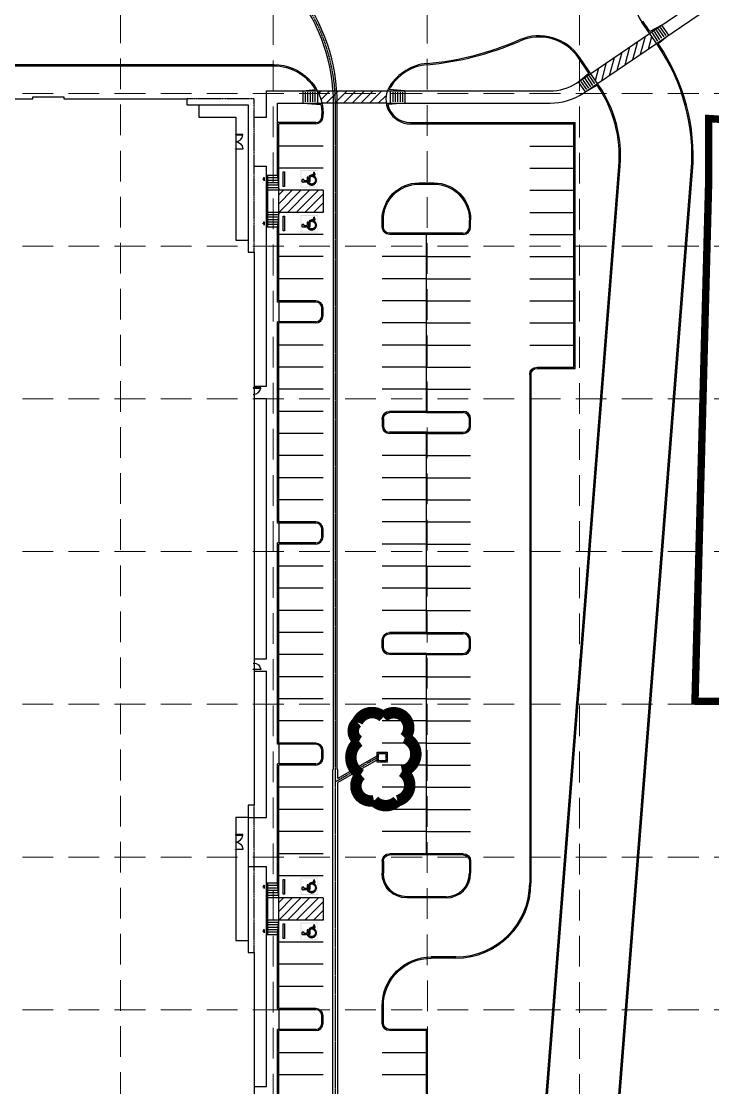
# Model space of a CAD drawing. Header units: inches. Extents: x 2412594 to 2415086, y 7034205 to 7038188.
# Drawn here: x 2414421.7 to 2414702.8, y 7035481.2 to 7035915.1 of the extents above; entities that cross this region are included whole.
import ezdxf

# ---------------------------------------------------------------- set-up
doc = ezdxf.new("R2010")
doc.units = ezdxf.units.IN
doc.header["$MEASUREMENT"] = 0
for name, pattern in [('2752-06.112 Base Storm$0$CNTRLN', [1.125, 0.75, -0.125, 0.125, -0.125]), ('HIDDEN', [0.375, 0.25, -0.125]), ('HIDDEN2', [0.1875, 0.125, -0.0625]), ('PL', [1.25, 0.625, -0.125, 0.125, -0.125, 0.125, -0.125])]:
    doc.linetypes.add(name, pattern=pattern)
for name, color, linetype in [('2752-06.112 Base Storm$0$P-STORM', 11, 'Continuous'), ('GRID', 254, 'HIDDEN'), ('LEGEND', 7, 'Continuous'), ('P-BLDG', 7, 'Continuous'), ('P-PVMT', 3, 'Continuous'), ('P-STRIPE', 10, 'Continuous'), ('PL-OFF', 3, 'PL'), ('STORM', 5, '2752-06.112 Base Storm$0$CNTRLN')]:
    doc.layers.add(name, color=color, linetype=linetype)

msp = doc.modelspace()

# ---------------------------------------------------------------- hatches: boundary and pattern name
at = {"layer": 'P-STRIPE'}
h = msp.add_hatch(dxfattribs=at)
h.set_pattern_fill('ANSI31', color=252, scale=20, angle=30, style=0)
h.set_pattern_definition([(75, (2414343.671, 7036699.0763), (-2.4148146, 0.6470476), [])])
h.paths.add_polyline_path([(2414680.01, 7035906.12), (2414677.19, 7035910.25), (2414653.23, 7035893.92), (2414656.05, 7035889.79)])
h = msp.add_hatch(dxfattribs=at)
h.set_pattern_fill('ANSI31', color=252, scale=20, style=0)
h.set_pattern_definition([(45, (2414542.108, 7035881.839), (-1.76777, 1.76777), [])])
h.paths.add_polyline_path([(2414548.57, 7035886.84), (2414542.11, 7035886.84, -0.066866), (2414543.94, 7035881.84), (2414548.57, 7035881.84)])
h.paths.add_polyline_path([(2414563.57, 7035886.84), (2414548.57, 7035886.84), (2414548.57, 7035881.84), (2414563.57, 7035881.84)])
h.paths.add_polyline_path([(2414570.68, 7035886.84), (2414563.57, 7035886.84), (2414563.57, 7035881.84), (2414569.05, 7035881.84, -0.069899), (2414569.39, 7035883.76, -0.04186)])
h = msp.add_hatch(color=252, dxfattribs=at)
h.paths.add_polyline_path([(2414542.03, 7035847.86), (2414535.51, 7035847.86), (2414535.51, 7035854.38), (2414542.03, 7035854.38)], flags=16)
h.paths.add_polyline_path([(2414542.27, 7035847.62), (2414542.27, 7035854.62), (2414535.27, 7035854.62), (2414535.27, 7035847.62)])
h = msp.add_hatch(color=252, dxfattribs=at)
edge = h.paths.add_edge_path()
edge.add_spline(control_points=[(2414539.18, 7035849.98), (2414537.73, 7035849.85), (2414536.29, 7035849.73), (2414536.29, 7035849.73), (2414536.29, 7035849.73), (2414535.72, 7035849.68), (2414535.71, 7035850.25), (2414535.7, 7035850.82), (2414536.27, 7035850.79), (2414536.84, 7035850.76), (2414536.77, 7035850.19), (2414537.37, 7035850.24), (2414537.98, 7035850.3), (2414537.98, 7035851.01), (2414537.98, 7035851.72), (2414538.19, 7035851.72), (2414538.4, 7035851.72), (2414538.4, 7035851.03), (2414538.4, 7035850.33), (2414538.58, 7035850.35), (2414538.76, 7035850.36), (2414538.76, 7035851.28), (2414538.76, 7035852.19), (2414539.73, 7035852.58), (2414540.69, 7035852.96), (2414540.58, 7035853.25), (2414540.46, 7035853.55), (2414540.66, 7035853.63), (2414540.85, 7035853.7), (2414541.05, 7035853.21), (2414541.24, 7035852.72), (2414540.21, 7035852.31), (2414539.18, 7035851.9), (2414539.18, 7035850.94), (2414539.18, 7035849.98)], knot_values=[0, 0, 0, 0.066667, 0.066667, 0.133333, 0.133333, 0.155556, 0.155556, 0.177778, 0.177778, 0.2, 0.2, 0.266667, 0.266667, 0.333333, 0.333333, 0.4, 0.4, 0.466667, 0.466667, 0.533333, 0.533333, 0.6, 0.6, 0.666667, 0.666667, 0.733333, 0.733333, 0.8, 0.8, 0.866667, 0.866667, 0.933333, 0.933333, 1, 1, 1], weights=[1, 1, 1, 1, 1, 0.682014, 1, 0.682014, 1, 0.682014, 1, 1, 1, 1, 1, 1, 1, 1, 1, 1, 1, 1, 1, 1, 1, 1, 1, 1, 1, 1, 1, 1, 1, 1, 1], degree=2, periodic=0)
h = msp.add_hatch(color=252, dxfattribs=at)
edge = h.paths.add_edge_path()
edge.add_spline(control_points=[(2414540.67, 7035852.19), (2414543.05, 7035850.93), (2414541.12, 7035849.06), (2414539.19, 7035847.18), (2414538, 7035849.6), (2414538.23, 7035849.62), (2414538.46, 7035849.64), (2414539.69, 7035847.7), (2414541.01, 7035849.58), (2414542.33, 7035851.46), (2414540.09, 7035851.96), (2414540.38, 7035852.08), (2414540.67, 7035852.19)], knot_values=[0, 0, 0, 0.125, 0.125, 0.25, 0.25, 0.5, 0.5, 0.625, 0.625, 0.75, 0.75, 1, 1, 1], weights=[1, 0.588082, 1, 0.588082, 1, 1, 1, 0.555567, 1, 0.555567, 1, 1, 1], degree=2, periodic=0)
h = msp.add_hatch(dxfattribs=at)
h.set_pattern_fill('ANSI31', color=252, scale=20, style=0)
h.set_pattern_definition([(45, (2414526.4135, 7035837.4), (-1.76777, 1.76777), [])])
h.paths.add_polyline_path([(2414544.42, 7035846.4), (2414526.41, 7035846.4), (2414526.41, 7035837.4), (2414544.42, 7035837.4)])
h = msp.add_hatch(color=252, dxfattribs=at)
h.paths.add_polyline_path([(2414542.03, 7035829.58), (2414535.51, 7035829.58), (2414535.51, 7035836.09), (2414542.03, 7035836.09)], flags=16)
h.paths.add_polyline_path([(2414542.27, 7035829.33), (2414542.27, 7035836.33), (2414535.27, 7035836.33), (2414535.27, 7035829.33)])
h = msp.add_hatch(color=252, dxfattribs=at)
edge = h.paths.add_edge_path()
edge.add_spline(control_points=[(2414539.18, 7035831.69), (2414537.73, 7035831.57), (2414536.29, 7035831.44), (2414536.29, 7035831.44), (2414536.29, 7035831.44), (2414535.72, 7035831.39), (2414535.71, 7035831.96), (2414535.7, 7035832.53), (2414536.27, 7035832.5), (2414536.84, 7035832.47), (2414536.77, 7035831.91), (2414537.37, 7035831.96), (2414537.98, 7035832.01), (2414537.98, 7035832.72), (2414537.98, 7035833.43), (2414538.19, 7035833.43), (2414538.4, 7035833.43), (2414538.4, 7035832.74), (2414538.4, 7035832.05), (2414538.58, 7035832.06), (2414538.76, 7035832.08), (2414538.76, 7035832.99), (2414538.76, 7035833.9), (2414539.73, 7035834.29), (2414540.69, 7035834.67), (2414540.58, 7035834.97), (2414540.46, 7035835.26), (2414540.66, 7035835.34), (2414540.85, 7035835.42), (2414541.05, 7035834.93), (2414541.24, 7035834.44), (2414540.21, 7035834.03), (2414539.18, 7035833.62), (2414539.18, 7035832.66), (2414539.18, 7035831.69)], knot_values=[0, 0, 0, 0.066667, 0.066667, 0.133333, 0.133333, 0.155556, 0.155556, 0.177778, 0.177778, 0.2, 0.2, 0.266667, 0.266667, 0.333333, 0.333333, 0.4, 0.4, 0.466667, 0.466667, 0.533333, 0.533333, 0.6, 0.6, 0.666667, 0.666667, 0.733333, 0.733333, 0.8, 0.8, 0.866667, 0.866667, 0.933333, 0.933333, 1, 1, 1], weights=[1, 1, 1, 1, 1, 0.682014, 1, 0.682014, 1, 0.682014, 1, 1, 1, 1, 1, 1, 1, 1, 1, 1, 1, 1, 1, 1, 1, 1, 1, 1, 1, 1, 1, 1, 1, 1, 1], degree=2, periodic=0)
h = msp.add_hatch(color=252, dxfattribs=at)
edge = h.paths.add_edge_path()
edge.add_spline(control_points=[(2414540.67, 7035833.91), (2414543.05, 7035832.65), (2414541.12, 7035830.77), (2414539.19, 7035828.89), (2414538, 7035831.31), (2414538.23, 7035831.33), (2414538.46, 7035831.35), (2414539.69, 7035829.41), (2414541.01, 7035831.29), (2414542.33, 7035833.18), (2414540.09, 7035833.68), (2414540.38, 7035833.79), (2414540.67, 7035833.91)], knot_values=[0, 0, 0, 0.125, 0.125, 0.25, 0.25, 0.5, 0.5, 0.625, 0.625, 0.75, 0.75, 1, 1, 1], weights=[1, 0.588082, 1, 0.588082, 1, 1, 1, 0.555567, 1, 0.555567, 1, 1, 1], degree=2, periodic=0)
h = msp.add_hatch(color=252, dxfattribs=at)
h.paths.add_polyline_path([(2414542.03, 7035559.87), (2414535.51, 7035559.87), (2414535.51, 7035566.39), (2414542.03, 7035566.39)], flags=16)
h.paths.add_polyline_path([(2414542.27, 7035559.63), (2414542.27, 7035566.63), (2414535.27, 7035566.63), (2414535.27, 7035559.63)])
h = msp.add_hatch(color=252, dxfattribs=at)
edge = h.paths.add_edge_path()
edge.add_spline(control_points=[(2414539.18, 7035561.99), (2414537.73, 7035561.86), (2414536.29, 7035561.74), (2414536.29, 7035561.74), (2414536.29, 7035561.74), (2414535.72, 7035561.69), (2414535.71, 7035562.26), (2414535.7, 7035562.83), (2414536.27, 7035562.8), (2414536.84, 7035562.77), (2414536.77, 7035562.2), (2414537.37, 7035562.26), (2414537.98, 7035562.31), (2414537.98, 7035563.02), (2414537.98, 7035563.73), (2414538.19, 7035563.73), (2414538.4, 7035563.73), (2414538.4, 7035563.04), (2414538.4, 7035562.34), (2414538.58, 7035562.36), (2414538.76, 7035562.38), (2414538.76, 7035563.29), (2414538.76, 7035564.2), (2414539.73, 7035564.59), (2414540.69, 7035564.97), (2414540.58, 7035565.27), (2414540.46, 7035565.56), (2414540.66, 7035565.64), (2414540.85, 7035565.72), (2414541.05, 7035565.23), (2414541.24, 7035564.74), (2414540.21, 7035564.33), (2414539.18, 7035563.92), (2414539.18, 7035562.95), (2414539.18, 7035561.99)], knot_values=[0, 0, 0, 0.066667, 0.066667, 0.133333, 0.133333, 0.155556, 0.155556, 0.177778, 0.177778, 0.2, 0.2, 0.266667, 0.266667, 0.333333, 0.333333, 0.4, 0.4, 0.466667, 0.466667, 0.533333, 0.533333, 0.6, 0.6, 0.666667, 0.666667, 0.733333, 0.733333, 0.8, 0.8, 0.866667, 0.866667, 0.933333, 0.933333, 1, 1, 1], weights=[1, 1, 1, 1, 1, 0.682014, 1, 0.682014, 1, 0.682014, 1, 1, 1, 1, 1, 1, 1, 1, 1, 1, 1, 1, 1, 1, 1, 1, 1, 1, 1, 1, 1, 1, 1, 1, 1], degree=2, periodic=0)
h = msp.add_hatch(color=252, dxfattribs=at)
edge = h.paths.add_edge_path()
edge.add_spline(control_points=[(2414540.67, 7035564.21), (2414543.05, 7035562.94), (2414541.12, 7035561.07), (2414539.19, 7035559.19), (2414538, 7035561.61), (2414538.23, 7035561.63), (2414538.46, 7035561.65), (2414539.69, 7035559.71), (2414541.01, 7035561.59), (2414542.33, 7035563.47), (2414540.09, 7035563.97), (2414540.38, 7035564.09), (2414540.67, 7035564.21)], knot_values=[0, 0, 0, 0.125, 0.125, 0.25, 0.25, 0.5, 0.5, 0.625, 0.625, 0.75, 0.75, 1, 1, 1], weights=[1, 0.588082, 1, 0.588082, 1, 1, 1, 0.555567, 1, 0.555567, 1, 1, 1], degree=2, periodic=0)
h = msp.add_hatch(dxfattribs=at)
h.set_pattern_fill('ANSI31', color=252, scale=20, style=0)
h.set_pattern_definition([(45, (2414526.4135, 7035549.4114), (-1.76777, 1.76777), [])])
h.paths.add_polyline_path([(2414544.42, 7035558.41), (2414526.41, 7035558.41), (2414526.41, 7035549.41), (2414544.42, 7035549.41)])
h = msp.add_hatch(color=252, dxfattribs=at)
h.paths.add_polyline_path([(2414542.03, 7035541.59), (2414535.51, 7035541.59), (2414535.51, 7035548.1), (2414542.03, 7035548.1)], flags=16)
h.paths.add_polyline_path([(2414542.27, 7035541.35), (2414542.27, 7035548.34), (2414535.27, 7035548.34), (2414535.27, 7035541.35)])
h = msp.add_hatch(color=252, dxfattribs=at)
edge = h.paths.add_edge_path()
edge.add_spline(control_points=[(2414539.18, 7035543.7), (2414537.73, 7035543.58), (2414536.29, 7035543.45), (2414536.29, 7035543.45), (2414536.29, 7035543.45), (2414535.72, 7035543.4), (2414535.71, 7035543.97), (2414535.7, 7035544.54), (2414536.27, 7035544.51), (2414536.84, 7035544.48), (2414536.77, 7035543.92), (2414537.37, 7035543.97), (2414537.98, 7035544.02), (2414537.98, 7035544.73), (2414537.98, 7035545.44), (2414538.19, 7035545.44), (2414538.4, 7035545.44), (2414538.4, 7035544.75), (2414538.4, 7035544.06), (2414538.58, 7035544.07), (2414538.76, 7035544.09), (2414538.76, 7035545), (2414538.76, 7035545.92), (2414539.73, 7035546.3), (2414540.69, 7035546.69), (2414540.58, 7035546.98), (2414540.46, 7035547.27), (2414540.66, 7035547.35), (2414540.85, 7035547.43), (2414541.05, 7035546.94), (2414541.24, 7035546.45), (2414540.21, 7035546.04), (2414539.18, 7035545.63), (2414539.18, 7035544.67), (2414539.18, 7035543.7)], knot_values=[0, 0, 0, 0.066667, 0.066667, 0.133333, 0.133333, 0.155556, 0.155556, 0.177778, 0.177778, 0.2, 0.2, 0.266667, 0.266667, 0.333333, 0.333333, 0.4, 0.4, 0.466667, 0.466667, 0.533333, 0.533333, 0.6, 0.6, 0.666667, 0.666667, 0.733333, 0.733333, 0.8, 0.8, 0.866667, 0.866667, 0.933333, 0.933333, 1, 1, 1], weights=[1, 1, 1, 1, 1, 0.682014, 1, 0.682014, 1, 0.682014, 1, 1, 1, 1, 1, 1, 1, 1, 1, 1, 1, 1, 1, 1, 1, 1, 1, 1, 1, 1, 1, 1, 1, 1, 1], degree=2, periodic=0)
h = msp.add_hatch(color=252, dxfattribs=at)
edge = h.paths.add_edge_path()
edge.add_spline(control_points=[(2414540.67, 7035545.92), (2414543.05, 7035544.66), (2414541.12, 7035542.78), (2414539.19, 7035540.9), (2414538, 7035543.32), (2414538.23, 7035543.34), (2414538.46, 7035543.36), (2414539.69, 7035541.42), (2414541.01, 7035543.3), (2414542.33, 7035545.19), (2414540.09, 7035545.69), (2414540.38, 7035545.8), (2414540.67, 7035545.92)], knot_values=[0, 0, 0, 0.125, 0.125, 0.25, 0.25, 0.5, 0.5, 0.625, 0.625, 0.75, 0.75, 1, 1, 1], weights=[1, 0.588082, 1, 0.588082, 1, 1, 1, 0.555567, 1, 0.555567, 1, 1, 1], degree=2, periodic=0)

# ---------------------------------------------------------------- linework, layer by layer
at = {"color": 7, "const_width": 3}
msp.add_lwpolyline([(2414701.2, 7035875.59), (2414760.86, 7035871.32), (2414777.06, 7035845.76), (2414814.23, 7035780.5), (2414808.79, 7035727.6), (2414805.39, 7035637.09), (2414695.64, 7035638.48), (2414701.2, 7035850.02)], close=True, dxfattribs=at)
at = {"layer": '2752-06.112 Base Storm$0$P-STORM', "color": 5}
for p, q in [((2414566.9, 7035614.83), (2414550.41, 7035605.31)), ((2414548.66, 7035610.6), (2414548.41, 7035610.6)), ((2414550.41, 7035610.6), (2414550.16, 7035610.6))]:
    msp.add_line(p, q, dxfattribs=at)
for points in [[(2414548.66, 7035610.6), (2414548.66, 7035881.51, 0.16465), (2414533.4, 7035926.6), (2414526.74, 7035935.32, -0.16465), (2414511.16, 7035981.33), (2414511.16, 7036110.22, 0.065543), (2414507.78, 7036135.91), (2414501.76, 7036158.38)], [(2414550.16, 7035610.6), (2414550.16, 7035881.51, 0.16465), (2414534.59, 7035927.52), (2414527.93, 7035936.23, -0.16465), (2414512.66, 7035981.33), (2414512.66, 7036110.22, 0.065543), (2414509.23, 7036136.29), (2414503.3, 7036158.42)]]:
    msp.add_lwpolyline(points, format="xyb", dxfattribs=at)
for points in [[(2414566.9, 7035616.56), (2414550.41, 7035607.04)], [(2414548.41, 7035422.4), (2414548.41, 7035610.6)], [(2414550.41, 7035607.04), (2414550.41, 7035610.6)], [(2414550.41, 7035422.4), (2414550.41, 7035605.31)]]:
    msp.add_lwpolyline(points, dxfattribs=at)
at = {"layer": 'GRID', "color": 252, "linetype": 'HIDDEN', "lineweight": 0, "ltscale": 50}
for p, q in [((2414586.93, 7034518.58), (2414586.45, 7038124.45)), ((2414648.74, 7034517.93), (2414648.6, 7038124.45)), ((2414462.11, 7034518.75), (2414461.88, 7038123.05)), ((2414524.21, 7034518.01), (2414524.03, 7038123.05)), ((2412659.63, 7035885.78), (2415021.2, 7035885.78)), ((2412659.63, 7035823.63), (2415021.2, 7035823.63)), ((2412659.63, 7035761.48), (2415021.2, 7035761.48)), ((2412659.63, 7035699.34), (2415021.2, 7035699.34)), ((2412659.63, 7035637.19), (2415021.2, 7035637.19)), ((2412659.63, 7035575.04), (2415021.2, 7035575.04)), ((2412659.63, 7035512.9), (2415021.2, 7035512.9))]:
    msp.add_line(p, q, dxfattribs=at)
at = {"layer": 'LEGEND', "color": 170, "ltscale": 100, "const_width": 4.66}
msp.add_lwpolyline([(2414559.78, 7035608.52, 0.520567), (2414559.78, 7035608.52, 0.765195), (2414565.09, 7035597.97, 0.417879), (2414574.64, 7035597.91, 0.6649), (2414576.48, 7035609.96, 0.744833), (2414577.62, 7035623.55, 0.975642), (2414568.88, 7035632.02, 0.520567), (2414558.34, 7035629.91, 0.520567), (2414559.04, 7035622.18, 0.540264), (2414559.78, 7035608.52)], format="xyb", close=True, dxfattribs=at)
at = {"layer": 'P-BLDG', "color": 9, "linetype": 'HIDDEN2'}
for p, q in [((2414516.44, 7035883.65), (2414488.94, 7035883.65)), ((2414516.44, 7035821.15), (2414516.44, 7035883.65))]:
    msp.add_line(p, q, dxfattribs=at)
at = {"layer": 'P-BLDG', "color": 9, "linetype": 'Continuous', "lineweight": 30}
for p, q in [((2414493.85, 7035881.15), (2414493.85, 7035876.15)), ((2414493.85, 7035876.15), (2414508.94, 7035876.15)), ((2414508.94, 7035876.15), (2414508.94, 7035826.07)), ((2414508.94, 7035826.07), (2414513.94, 7035826.07)), ((2414508.94, 7035591.23), (2414513.94, 7035591.23)), ((2414508.94, 7035591.23), (2414508.94, 7035541.07)), ((2414508.94, 7035541.07), (2414513.94, 7035541.07))]:
    msp.add_line(p, q, dxfattribs=at)
msp.add_lwpolyline([(2414252.29, 7035882.82), (2414273.94, 7035882.82), (2414273.94, 7035883.65), (2414426.44, 7035883.65), (2414426.44, 7035884.48), (2414438.94, 7035884.48), (2414438.94, 7035883.65), (2414488.94, 7035883.65), (2414488.94, 7035881.15), (2414513.94, 7035881.15), (2414513.94, 7035821.15), (2414516.44, 7035821.15), (2414516.44, 7035596.15), (2414513.94, 7035596.15), (2414513.94, 7035536.15), (2414516.44, 7035536.15), (2414516.44, 7035311.15), (2414513.94, 7035311.15), (2414513.94, 7035251.15), (2414516.44, 7035251.15), (2414516.44, 7035226.15), (2414428.05, 7035137.76)], dxfattribs=at)
at = {"layer": 'P-BLDG', "color": 9, "linetype": 'Continuous', "lineweight": 30, "extrusion": (0, 0, -1)}
for points in [[(-2414508.73, 7035869), (-2414511.73, 7035869), (-2414511.73, 7035869.15), (-2414508.73, 7035869.15)], [(-2414516.03, 7035765.84), (-2414519.03, 7035765.84), (-2414519.03, 7035765.98), (-2414516.03, 7035765.98)], [(-2414508.73, 7035584), (-2414511.73, 7035584), (-2414511.73, 7035584.15), (-2414508.73, 7035584.15)]]:
    msp.add_lwpolyline(points, close=True, dxfattribs=at)
at = {"layer": 'P-BLDG', "color": 9, "linetype": 'Continuous', "lineweight": 30}
for points in [[(2414508.73, 7035863.3), (2414511.73, 7035863.3), (2414511.73, 7035863.15), (2414508.73, 7035863.15)], [(2414516.03, 7035651.46), (2414519.03, 7035651.46), (2414519.03, 7035651.32), (2414516.03, 7035651.32)], [(2414508.73, 7035578.3), (2414511.73, 7035578.3), (2414511.73, 7035578.15), (2414508.73, 7035578.15)]]:
    msp.add_lwpolyline(points, close=True, dxfattribs=at)
at = {"layer": 'P-BLDG', "color": 9, "linetype": 'HIDDEN2'}
msp.add_lwpolyline([(2414516.44, 7035536.15), (2414516.44, 7035596.15)], dxfattribs=at)
at = {"layer": 'P-BLDG', "color": 9, "linetype": 'Continuous', "lineweight": 30}
for centre in [(2414508.73, 7035869.15), (2414508.73, 7035584.15)]:
    msp.add_arc(centre, 3, 269.9999, 357.2137, dxfattribs=at)
at = {"layer": 'P-BLDG', "color": 9, "linetype": 'Continuous', "lineweight": 30, "extrusion": (0, 0, -1)}
for centre in [(-2414508.73, 7035863.15), (-2414508.73, 7035578.15)]:
    msp.add_arc(centre, 3, 89.9999, 177.2137, dxfattribs=at)
at = {"layer": 'P-BLDG', "color": 9, "linetype": 'Continuous', "lineweight": 30}
msp.add_ellipse((2414516.03, 7035765.96), major_axis=(-3, 0), ratio=0.883235, start_param=1.570795, end_param=3.092962, dxfattribs=at)
at = {"layer": 'P-BLDG', "color": 9, "linetype": 'Continuous', "lineweight": 30, "extrusion": (0, 0, -1)}
msp.add_ellipse((2414516.03, 7035651.33), major_axis=(3, 0), ratio=0.883235, start_param=4.712388, end_param=6.234554, dxfattribs=at)
at = {"layer": 'P-PVMT', "color": 7}
for p, q in [((2414677.19, 7035910.25), (2414727.51, 7035944.56)), ((2414680.01, 7035906.12), (2414730.47, 7035940.53)), ((2414677.32, 7035910.95), (2414674.46, 7035915.14)), ((2414680.48, 7035905.43), (2414674.05, 7035914.86)), ((2414682.15, 7035913.63), (2414677.32, 7035910.95)), ((2414681.38, 7035907.66), (2414679.13, 7035910.97)), ((2414682.21, 7035908.22), (2414679.95, 7035911.53)), ((2414683.03, 7035908.79), (2414680.78, 7035912.09)), ((2414683.86, 7035909.35), (2414681.6, 7035912.66)), ((2414684.97, 7035909.5), (2414682.15, 7035913.63)), ((2414680.55, 7035907.1), (2414678.3, 7035910.4)), ((2414684.97, 7035909.5), (2414680.7, 7035905.99)), ((2414680.9, 7035905.71), (2414680.7, 7035905.99)), ((2414652.53, 7035894.05), (2414648.32, 7035900.24)), ((2414656.52, 7035889.09), (2414648.73, 7035900.52)), ((2414201.43, 7035897.52), (2414524.41, 7035897.52)), ((2414201.43, 7035897.02), (2414524.41, 7035897.02)), ((2414647.45, 7035889.98), (2414653.23, 7035893.92)), ((2414648.27, 7035890.54), (2414652.53, 7035894.05)), ((2414651.09, 7035886.41), (2414648.27, 7035890.54)), ((2414651.63, 7035887.39), (2414649.38, 7035890.69)), ((2414652.46, 7035887.95), (2414650.2, 7035891.26)), ((2414650.27, 7035885.85), (2414656.04, 7035889.79)), ((2414653.28, 7035888.51), (2414651.03, 7035891.82)), ((2414651.09, 7035886.41), (2414655.91, 7035889.1)), ((2414654.11, 7035889.08), (2414651.86, 7035892.38)), ((2414654.94, 7035889.64), (2414652.68, 7035892.95)), ((2414521.46, 7035876.2), (2414521.46, 7035886.84)), ((2414521.46, 7035886.84), (2414542.11, 7035886.84)), ((2414536.11, 7035886.84), (2414541.26, 7035887.34)), ((2414536.11, 7035886.84), (2414536.11, 7035881.84)), ((2414537.11, 7035886.34), (2414537.11, 7035882.34)), ((2414538.11, 7035886.34), (2414538.11, 7035882.34)), ((2414539.11, 7035886.34), (2414539.11, 7035882.34)), ((2414540.11, 7035886.34), (2414540.11, 7035882.34)), ((2414541.11, 7035886.34), (2414541.11, 7035882.34)), ((2414542.11, 7035886.84), (2414542.11, 7035881.84)), ((2414570.57, 7035886.84), (2414636.68, 7035886.84)), ((2414577.71, 7035886.84), (2414571.32, 7035887.36)), ((2414571.71, 7035886.84), (2414571.71, 7035881.84)), ((2414572.71, 7035886.34), (2414572.71, 7035882.34)), ((2414573.71, 7035886.34), (2414573.71, 7035882.34)), ((2414574.71, 7035886.34), (2414574.71, 7035882.34)), ((2414575.71, 7035886.34), (2414575.71, 7035882.34)), ((2414576.71, 7035886.34), (2414576.71, 7035882.34)), ((2414577.71, 7035886.84), (2414577.71, 7035881.84)), ((2414525.91, 7035873.9), (2414525.91, 7035881.84)), ((2414525.91, 7035881.84), (2414543.94, 7035881.84)), ((2414536.11, 7035881.84), (2414543.53, 7035881.34)), ((2414570.08, 7035881.84), (2414636.68, 7035881.84)), ((2414577.71, 7035881.84), (2414570.68, 7035881.34)), ((2414516.44, 7035876.2), (2414521.46, 7035876.2)), ((2414543.91, 7035876.4), (2414543.91, 7035877.52)), ((2414544.41, 7035876.4), (2414544.41, 7035877.52)), ((2414541.41, 7035873.9), (2414525.91, 7035873.9)), ((2414525.91, 7035852.4), (2414525.91, 7035873.9)), ((2414541.41, 7035873.4), (2414526.41, 7035873.4)), ((2414526.41, 7035801.4), (2414526.41, 7035873.4)), ((2414579.96, 7035873.9), (2414646.91, 7035873.9)), ((2414579.96, 7035873.4), (2414646.41, 7035873.4)), ((2414646.41, 7035774.4), (2414646.41, 7035873.4)), ((2414646.91, 7035773.9), (2414646.91, 7035873.9)), ((2414516.44, 7035856.25), (2414521.41, 7035856.25)), ((2414521.41, 7035766.65), (2414521.41, 7035856.25)), ((2414624.12, 7035337.16), (2414664.7, 7035856.08)), ((2414624.62, 7035337.12), (2414665.23, 7035856.39)), ((2414526.41, 7035852.4), (2414521.41, 7035852.4)), ((2414526, 7035851.4), (2414521.93, 7035851.4)), ((2414526.08, 7035850.4), (2414521.93, 7035850.4)), ((2414521.94, 7035831.36), (2414521.94, 7035852.4)), ((2414525.91, 7035852.4), (2414526.41, 7035846.4)), ((2414653.45, 7035334.76), (2414694.14, 7035854.11)), ((2414653.94, 7035334.73), (2414694.64, 7035854.07)), ((2414526.41, 7035846.4), (2414521.41, 7035846.4)), ((2414526.16, 7035849.4), (2414521.93, 7035849.4)), ((2414526.25, 7035848.4), (2414521.93, 7035848.4)), ((2414526.33, 7035847.4), (2414521.93, 7035847.4)), ((2414583.41, 7035849.4), (2414589.41, 7035849.4)), ((2414583.41, 7035848.9), (2414589.41, 7035848.9)), ((2414526.41, 7035837.4), (2414521.41, 7035837.4)), ((2414526.41, 7035837.4), (2414525.91, 7035831.4)), ((2414526.33, 7035836.4), (2414521.93, 7035836.4)), ((2414526.25, 7035835.4), (2414521.93, 7035835.4)), ((2414526.16, 7035834.4), (2414521.93, 7035834.4)), ((2414526.08, 7035833.4), (2414521.93, 7035833.4)), ((2414568.41, 7035831.4), (2414568.41, 7035834.4)), ((2414568.91, 7035831.4), (2414568.91, 7035834.4)), ((2414603.91, 7035831.4), (2414603.91, 7035834.4)), ((2414604.41, 7035831.4), (2414604.41, 7035834.4)), ((2414525.91, 7035831.36), (2414521.41, 7035831.36)), ((2414526, 7035832.4), (2414521.93, 7035832.4)), ((2414525.91, 7035800.9), (2414525.91, 7035831.4)), ((2414601.41, 7035828.9), (2414571.41, 7035828.9)), ((2414601.41, 7035828.4), (2414571.41, 7035828.4)), ((2414541.41, 7035800.9), (2414525.91, 7035800.9)), ((2414541.41, 7035801.4), (2414526.41, 7035801.4)), ((2414526.41, 7035800.9), (2414526.41, 7035792.9)), ((2414543.91, 7035795.4), (2414543.91, 7035798.4)), ((2414544.41, 7035795.4), (2414544.41, 7035798.4)), ((2414541.41, 7035792.9), (2414525.91, 7035792.9)), ((2414525.91, 7035792.4), (2414525.91, 7035792.9)), ((2414525.91, 7035711.4), (2414525.91, 7035792.4)), ((2414541.41, 7035792.4), (2414526.41, 7035792.4)), ((2414526.41, 7035711.4), (2414526.41, 7035792.4)), ((2414631.41, 7035774.4), (2414646.41, 7035774.4)), ((2414631.41, 7035773.9), (2414646.91, 7035773.9)), ((2414628.41, 7035771.4), (2414628.41, 7035564.41)), ((2414628.91, 7035771.4), (2414628.91, 7035564.41)), ((2414516.44, 7035766.65), (2414521.41, 7035766.65)), ((2414516.44, 7035761.65), (2414521.41, 7035761.65)), ((2414521.41, 7035655.65), (2414521.41, 7035761.65)), ((2414586.41, 7035756.4), (2414571.41, 7035756.4)), ((2414586.41, 7035755.9), (2414571.41, 7035755.9)), ((2414586.41, 7035756.4), (2414601.41, 7035756.4)), ((2414586.41, 7035755.9), (2414601.41, 7035755.9)), ((2414568.41, 7035753.4), (2414568.41, 7035750.4)), ((2414568.91, 7035753.4), (2414568.91, 7035750.4)), ((2414603.91, 7035750.4), (2414603.91, 7035753.4)), ((2414604.41, 7035750.4), (2414604.41, 7035753.4)), ((2414586.41, 7035747.9), (2414571.41, 7035747.9)), ((2414586.41, 7035747.4), (2414571.41, 7035747.4)), ((2414586.41, 7035747.9), (2414601.41, 7035747.9)), ((2414586.41, 7035747.4), (2414601.41, 7035747.4)), ((2414525.91, 7035710.9), (2414525.91, 7035711.4)), ((2414541.41, 7035711.4), (2414526.41, 7035711.4)), ((2414541.41, 7035710.9), (2414525.91, 7035710.9)), ((2414526.41, 7035710.9), (2414526.41, 7035702.91)), ((2414543.91, 7035705.41), (2414543.91, 7035708.41)), ((2414544.41, 7035705.41), (2414544.41, 7035708.41)), ((2414541.41, 7035702.91), (2414525.91, 7035702.91)), ((2414525.91, 7035620.91), (2414525.91, 7035702.91)), ((2414541.41, 7035702.41), (2414526.41, 7035702.41)), ((2414526.41, 7035621.41), (2414526.41, 7035702.41)), ((2414568.41, 7035660.41), (2414568.41, 7035663.41)), ((2414568.91, 7035660.41), (2414568.91, 7035663.41)), ((2414586.41, 7035666.41), (2414571.41, 7035666.41)), ((2414586.41, 7035665.91), (2414571.41, 7035665.91)), ((2414586.41, 7035666.41), (2414601.41, 7035666.41)), ((2414586.41, 7035665.91), (2414601.41, 7035665.91)), ((2414603.91, 7035660.41), (2414603.91, 7035663.41)), ((2414604.41, 7035660.41), (2414604.41, 7035663.41)), ((2414516.44, 7035655.65), (2414521.41, 7035655.65)), ((2414586.41, 7035657.91), (2414571.41, 7035657.91)), ((2414586.41, 7035657.41), (2414571.41, 7035657.41)), ((2414586.41, 7035657.91), (2414601.41, 7035657.91)), ((2414586.41, 7035657.41), (2414601.41, 7035657.41)), ((2414516.44, 7035650.65), (2414521.41, 7035650.65)), ((2414521.41, 7035591.19), (2414521.41, 7035650.65)), ((2414541.41, 7035620.91), (2414525.91, 7035620.91)), ((2414541.41, 7035621.41), (2414526.41, 7035621.41)), ((2414526.41, 7035620.91), (2414526.41, 7035612.91)), ((2414543.91, 7035615.41), (2414543.91, 7035618.41)), ((2414544.41, 7035615.41), (2414544.41, 7035618.41)), ((2414541.41, 7035612.91), (2414525.91, 7035612.91)), ((2414525.91, 7035612.41), (2414525.91, 7035612.91)), ((2414525.91, 7035564.41), (2414525.91, 7035612.41)), ((2414541.41, 7035612.41), (2414526.41, 7035612.41)), ((2414526.41, 7035513.41), (2414526.41, 7035612.41)), ((2414513.94, 7035591.19), (2414521.41, 7035591.19)), ((2414601.41, 7035576.41), (2414571.41, 7035576.41)), ((2414568.41, 7035573.41), (2414568.41, 7035568.41)), ((2414568.91, 7035573.41), (2414568.91, 7035568.41)), ((2414601.41, 7035575.91), (2414571.41, 7035575.91)), ((2414603.91, 7035573.41), (2414603.91, 7035568.41)), ((2414604.41, 7035573.41), (2414604.41, 7035568.41)), ((2414513.94, 7035571.15), (2414521.41, 7035571.15)), ((2414521.41, 7035481.65), (2414521.41, 7035571.15)), ((2414526.41, 7035564.41), (2414521.41, 7035564.41)), ((2414521.94, 7035543.41), (2414521.94, 7035564.41)), ((2414526, 7035563.41), (2414521.94, 7035563.41)), ((2414526.41, 7035558.41), (2414525.91, 7035564.41)), ((2414526.08, 7035562.41), (2414521.94, 7035562.41)), ((2414526.16, 7035561.41), (2414521.94, 7035561.41)), ((2414526.25, 7035560.41), (2414521.94, 7035560.41)), ((2414526.33, 7035559.41), (2414521.94, 7035559.41)), ((2414526.41, 7035558.41), (2414521.41, 7035558.41)), ((2414594.41, 7035558.91), (2414578.41, 7035558.91)), ((2414594.41, 7035558.41), (2414578.41, 7035558.41)), ((2414526.41, 7035549.41), (2414521.41, 7035549.41)), ((2414526.33, 7035548.41), (2414521.94, 7035548.41)), ((2414526.25, 7035547.41), (2414521.94, 7035547.41)), ((2414526.16, 7035546.41), (2414521.94, 7035546.41)), ((2414525.91, 7035543.41), (2414526.41, 7035549.41)), ((2414526.41, 7035543.41), (2414521.41, 7035543.41)), ((2414526.08, 7035545.41), (2414521.94, 7035545.41)), ((2414526, 7035544.41), (2414521.94, 7035544.41)), ((2414525.91, 7035512.91), (2414525.91, 7035543.41)), ((2414598.41, 7035534.41), (2414588.41, 7035534.41)), ((2414598.41, 7035533.91), (2414588.41, 7035533.91)), ((2414541.41, 7035512.91), (2414525.91, 7035512.91)), ((2414541.41, 7035513.41), (2414526.41, 7035513.41)), ((2414526.41, 7035512.91), (2414526.41, 7035504.91)), ((2414568.41, 7035507.41), (2414568.41, 7035514.41)), ((2414568.91, 7035507.41), (2414568.91, 7035514.41)), ((2414543.91, 7035507.41), (2414543.91, 7035510.41)), ((2414544.41, 7035507.41), (2414544.41, 7035510.41)), ((2414541.41, 7035504.91), (2414525.91, 7035504.91)), ((2414525.91, 7035504.41), (2414525.91, 7035504.91)), ((2414525.91, 7035422.92), (2414525.91, 7035504.41)), ((2414541.41, 7035504.41), (2414526.41, 7035504.41)), ((2414526.41, 7035423.42), (2414526.41, 7035504.41)), ((2414586.91, 7035504.91), (2414571.41, 7035504.91)), ((2414586.41, 7035504.41), (2414571.41, 7035504.41)), ((2414586.41, 7035423.42), (2414586.41, 7035504.41)), ((2414586.91, 7035422.92), (2414586.91, 7035504.91)), ((2414516.44, 7035481.65), (2414521.41, 7035481.65))]:
    msp.add_line(p, q, dxfattribs=at)
at = {"layer": 'P-PVMT', "color": 7, "flags": 128}
for points in [[(2414520.43, 7035850.19), (2414520.39, 7035850.19), (2414520.38, 7035851.56), (2414520.42, 7035851.56)], [(2414520.43, 7035832.19), (2414520.39, 7035832.19), (2414520.38, 7035833.56), (2414520.42, 7035833.56)], [(2414520.43, 7035562.2), (2414520.39, 7035562.2), (2414520.38, 7035563.57), (2414520.42, 7035563.57)], [(2414520.43, 7035544.2), (2414520.39, 7035544.2), (2414520.38, 7035545.58), (2414520.42, 7035545.58)]]:
    msp.add_lwpolyline(points, close=True, dxfattribs=at)
for points in [[(2414528.18, 7035853.88), (2414528.68, 7035853.88), (2414528.68, 7035847.88), (2414528.18, 7035847.88), (2414528.18, 7035853.88)], [(2414528.18, 7035835.88), (2414528.68, 7035835.88), (2414528.68, 7035829.88), (2414528.18, 7035829.88), (2414528.18, 7035835.88)], [(2414528.18, 7035565.89), (2414528.68, 7035565.89), (2414528.68, 7035559.89), (2414528.18, 7035559.89), (2414528.18, 7035565.89)], [(2414528.18, 7035547.89), (2414528.68, 7035547.89), (2414528.68, 7035541.89), (2414528.18, 7035541.89), (2414528.18, 7035547.89)]]:
    msp.add_lwpolyline(points, dxfattribs=at)
at = {"layer": 'P-PVMT', "color": 7}
for centre in [(2414520.22, 7035850.87), (2414520.22, 7035832.88), (2414520.22, 7035562.89), (2414520.22, 7035544.89)]:
    msp.add_circle(centre, 0.167, dxfattribs=at)
for centre, radius, start, end in [((2414690.58, 7035926.13), 20, 124.2864, 214.2864), ((2414576.1, 7036017.52), 120, 275.0469, 293.6264), ((2414576.1, 7036017.52), 120.5, 275.0469, 293.6264), ((2414632.2, 7035889.25), 20, 34.2864, 113.6264), ((2414632.2, 7035889.25), 19.5, 34.2864, 113.6264), ((2414614.38, 7035860.36), 80, 355.5198, 34.2864), ((2414614.38, 7035860.36), 80.5, 355.5198, 34.2864), ((2414588.41, 7035878.06), 20, 95.0469, 147.729), ((2414588.41, 7035878.06), 19.5, 95.0469, 147.729), ((2414636.68, 7035906.84), 20, 270, 302.5745), ((2414613.36, 7035860.09), 51.5, 355.5284, 34.2864), ((2414614.38, 7035860.36), 51, 355.5284, 34.2864), ((2414579.96, 7035883.4), 10, 147.729, 270), ((2414579.96, 7035883.4), 9.5, 147.729, 155.3605), ((2414636.68, 7035906.84), 25, 270, 302.917), ((2414579.96, 7035883.4), 9.5, 192.5203, 270), ((2414541.41, 7035876.4), 3, 270, 0), ((2414541.41, 7035876.4), 2.5, 270, 0), ((2414601.41, 7035831.4), 3, 270, 0), ((2414601.41, 7035831.4), 2.5, 270, 0), ((2414541.41, 7035798.4), 3, 0, 90), ((2414541.41, 7035798.4), 2.5, 0, 90), ((2414541.41, 7035795.4), 3, 270, 0), ((2414541.41, 7035795.4), 2.5, 270, 0), ((2414601.41, 7035753.4), 3, 0, 90), ((2414601.41, 7035753.4), 2.5, 0, 90), ((2414571.41, 7035750.4), 3, 180, 270), ((2414571.41, 7035750.4), 2.5, 180, 270), ((2414601.41, 7035750.4), 3, 270, 0), ((2414601.41, 7035750.4), 2.5, 270, 0), ((2414541.41, 7035708.41), 3, 0, 90), ((2414541.41, 7035708.41), 2.5, 0, 90), ((2414541.41, 7035705.41), 3, 270, 0), ((2414541.41, 7035705.41), 2.5, 270, 0), ((2414601.41, 7035663.41), 3, 0, 90), ((2414601.41, 7035663.41), 2.5, 0, 90), ((2414601.41, 7035660.41), 3, 270, 0), ((2414601.41, 7035660.41), 2.5, 270, 0), ((2414541.41, 7035618.41), 3, 0, 90), ((2414541.41, 7035618.41), 2.5, 0, 90), ((2414541.41, 7035615.41), 3, 270, 0), ((2414541.41, 7035615.41), 2.5, 270, 0), ((2414594.41, 7035568.41), 10, 270, 0), ((2414594.41, 7035568.41), 9.5, 270, 0), ((2414598.41, 7035564.41), 30, 270, 0), ((2414598.41, 7035564.41), 30.5, 270, 0), ((2414541.41, 7035510.41), 3, 0, 90), ((2414541.41, 7035510.41), 2.5, 0, 90), ((2414541.41, 7035507.41), 3, 270, 0), ((2414541.41, 7035507.41), 2.5, 270, 0)]:
    msp.add_arc(centre, radius, start, end, dxfattribs=at)
at = {"layer": 'P-PVMT', "color": 7, "extrusion": (0, 0, -1)}
for centre, radius, start, end in [((-2414524.41, 7035877.52), 20, 90, 180), ((-2414524.41, 7035877.52), 19.5, 90, 149.7579), ((-2414524.41, 7035877.52), 19.5, 168.6998, 180), ((-2414583.41, 7035834.4), 15, 0, 90), ((-2414583.41, 7035834.4), 14.5, 0, 90), ((-2414589.41, 7035834.4), 15, 90, 180), ((-2414589.41, 7035834.4), 14.5, 90, 180), ((-2414571.41, 7035831.4), 3, 270, 0), ((-2414571.41, 7035831.4), 2.5, 270, 0), ((-2414631.41, 7035771.4), 3, 0, 90), ((-2414631.41, 7035771.4), 2.5, 0, 90), ((-2414571.41, 7035753.4), 3, 0, 90), ((-2414571.41, 7035753.4), 2.5, 0, 90), ((-2414571.41, 7035663.41), 3, 0, 90), ((-2414571.41, 7035663.41), 2.5, 0, 90), ((-2414571.41, 7035660.41), 3, 270, 0), ((-2414571.41, 7035660.41), 2.5, 270, 0), ((-2414571.41, 7035573.41), 3, 0, 90), ((-2414601.41, 7035573.41), 3, 90, 180), ((-2414571.41, 7035573.41), 2.5, 0, 90), ((-2414601.41, 7035573.41), 2.5, 90, 180), ((-2414578.41, 7035568.41), 10, 270, 0), ((-2414578.41, 7035568.41), 9.5, 270, 0), ((-2414588.41, 7035514.41), 20, 0, 90), ((-2414588.41, 7035514.41), 19.5, 0, 90), ((-2414571.41, 7035507.41), 3, 270, 0), ((-2414571.41, 7035507.41), 2.5, 270, 0)]:
    msp.add_arc(centre, radius, start, end, dxfattribs=at)
at = {"layer": 'P-STRIPE', "color": 252}
for p, q in [((2414653.23, 7035893.92), (2414677.19, 7035910.25)), ((2414656.05, 7035889.79), (2414680.01, 7035906.12)), ((2414542.12, 7035886.84), (2414570.57, 7035886.84)), ((2414570.08, 7035881.84), (2414543.97, 7035881.84)), ((2414544.41, 7035864.4), (2414526.41, 7035864.4)), ((2414628.41, 7035864.4), (2414646.41, 7035864.4)), ((2414544.41, 7035855.4), (2414526.41, 7035855.4)), ((2414628.41, 7035855.4), (2414646.41, 7035855.4)), ((2414544.41, 7035846.4), (2414526.41, 7035846.4)), ((2414544.42, 7035846.38), (2414544.42, 7035837.38)), ((2414628.41, 7035846.4), (2414646.41, 7035846.4)), ((2414544.41, 7035837.4), (2414526.41, 7035837.4)), ((2414628.41, 7035837.4), (2414646.41, 7035837.4)), ((2414544.41, 7035828.4), (2414526.41, 7035828.4)), ((2414586.41, 7035756.4), (2414586.41, 7035828.4)), ((2414628.41, 7035828.4), (2414646.41, 7035828.4)), ((2414544.41, 7035819.4), (2414526.41, 7035819.4)), ((2414586.41, 7035819.4), (2414568.41, 7035819.4)), ((2414586.41, 7035819.4), (2414604.41, 7035819.4)), ((2414628.41, 7035819.4), (2414646.41, 7035819.4)), ((2414544.41, 7035810.4), (2414526.41, 7035810.4)), ((2414586.41, 7035810.4), (2414568.41, 7035810.4)), ((2414586.41, 7035810.4), (2414604.41, 7035810.4)), ((2414628.41, 7035810.4), (2414646.41, 7035810.4)), ((2414586.41, 7035801.4), (2414568.41, 7035801.4)), ((2414586.41, 7035801.4), (2414604.41, 7035801.4)), ((2414628.41, 7035801.4), (2414646.41, 7035801.4)), ((2414586.41, 7035792.4), (2414568.41, 7035792.4)), ((2414586.41, 7035792.4), (2414604.41, 7035792.4)), ((2414628.41, 7035792.4), (2414646.41, 7035792.4)), ((2414544.41, 7035783.4), (2414526.41, 7035783.4)), ((2414586.41, 7035783.4), (2414568.41, 7035783.4)), ((2414586.41, 7035783.4), (2414604.41, 7035783.4)), ((2414628.41, 7035783.4), (2414646.41, 7035783.4)), ((2414544.41, 7035774.4), (2414526.41, 7035774.4)), ((2414586.41, 7035774.4), (2414568.41, 7035774.4)), ((2414586.41, 7035774.4), (2414604.41, 7035774.4)), ((2414544.41, 7035765.4), (2414526.41, 7035765.4)), ((2414586.41, 7035765.4), (2414568.41, 7035765.4)), ((2414586.41, 7035765.4), (2414604.41, 7035765.4)), ((2414544.41, 7035756.4), (2414526.41, 7035756.4)), ((2414544.41, 7035747.4), (2414526.41, 7035747.4)), ((2414586.41, 7035666.41), (2414586.41, 7035747.4)), ((2414544.41, 7035738.4), (2414526.41, 7035738.4)), ((2414586.41, 7035738.4), (2414568.41, 7035738.4)), ((2414586.41, 7035738.4), (2414604.41, 7035738.4)), ((2414544.41, 7035729.4), (2414526.41, 7035729.4)), ((2414586.41, 7035729.4), (2414568.41, 7035729.4)), ((2414586.41, 7035729.4), (2414604.41, 7035729.4)), ((2414544.41, 7035720.4), (2414526.41, 7035720.4)), ((2414586.41, 7035720.4), (2414568.41, 7035720.4)), ((2414586.41, 7035720.4), (2414604.41, 7035720.4)), ((2414586.41, 7035711.4), (2414568.41, 7035711.4)), ((2414586.41, 7035711.4), (2414604.41, 7035711.4)), ((2414586.41, 7035702.41), (2414568.41, 7035702.41)), ((2414586.41, 7035702.41), (2414604.41, 7035702.41)), ((2414544.41, 7035693.41), (2414526.41, 7035693.41)), ((2414586.41, 7035693.41), (2414568.41, 7035693.41)), ((2414586.41, 7035693.41), (2414604.41, 7035693.41)), ((2414544.41, 7035684.41), (2414526.41, 7035684.41)), ((2414586.41, 7035684.41), (2414568.41, 7035684.41)), ((2414586.41, 7035684.41), (2414604.41, 7035684.41)), ((2414544.41, 7035675.41), (2414526.41, 7035675.41)), ((2414586.41, 7035675.41), (2414568.41, 7035675.41)), ((2414586.41, 7035675.41), (2414604.41, 7035675.41)), ((2414544.41, 7035666.41), (2414526.41, 7035666.41)), ((2414544.41, 7035657.41), (2414526.41, 7035657.41)), ((2414586.41, 7035576.41), (2414586.41, 7035657.41)), ((2414544.41, 7035648.41), (2414526.41, 7035648.41)), ((2414586.41, 7035648.41), (2414568.41, 7035648.41)), ((2414586.41, 7035648.41), (2414604.41, 7035648.41)), ((2414544.41, 7035639.41), (2414526.41, 7035639.41)), ((2414586.41, 7035639.41), (2414568.41, 7035639.41)), ((2414586.41, 7035639.41), (2414604.41, 7035639.41)), ((2414544.41, 7035630.41), (2414526.41, 7035630.41)), ((2414586.41, 7035630.41), (2414568.41, 7035630.41)), ((2414586.41, 7035630.41), (2414604.41, 7035630.41)), ((2414586.41, 7035621.41), (2414568.41, 7035621.41)), ((2414586.41, 7035621.41), (2414604.41, 7035621.41)), ((2414586.41, 7035612.41), (2414568.41, 7035612.41)), ((2414586.41, 7035612.41), (2414604.41, 7035612.41)), ((2414544.41, 7035603.41), (2414526.41, 7035603.41)), ((2414586.41, 7035603.41), (2414568.41, 7035603.41)), ((2414586.41, 7035603.41), (2414604.41, 7035603.41)), ((2414544.41, 7035594.41), (2414526.41, 7035594.41)), ((2414586.41, 7035594.41), (2414568.41, 7035594.41)), ((2414586.41, 7035594.41), (2414604.41, 7035594.41)), ((2414544.41, 7035585.41), (2414526.41, 7035585.41)), ((2414586.41, 7035585.41), (2414568.41, 7035585.41)), ((2414586.41, 7035585.41), (2414604.41, 7035585.41)), ((2414544.41, 7035576.41), (2414526.41, 7035576.41)), ((2414544.41, 7035567.41), (2414526.41, 7035567.41)), ((2414544.41, 7035558.41), (2414526.41, 7035558.41)), ((2414544.42, 7035558.39), (2414544.42, 7035549.39)), ((2414544.41, 7035549.41), (2414526.41, 7035549.41)), ((2414544.41, 7035540.41), (2414526.41, 7035540.41)), ((2414544.41, 7035531.41), (2414526.41, 7035531.41)), ((2414544.41, 7035522.41), (2414526.41, 7035522.41)), ((2414544.41, 7035495.41), (2414526.41, 7035495.41)), ((2414586.41, 7035495.41), (2414568.41, 7035495.41)), ((2414544.41, 7035486.41), (2414526.41, 7035486.41)), ((2414586.41, 7035486.41), (2414568.41, 7035486.41))]:
    msp.add_line(p, q, dxfattribs=at)
for points, weights, knots in [([(2414539.18, 7035849.98), (2414537.73, 7035849.85), (2414536.29, 7035849.73), (2414536.29, 7035849.73), (2414536.29, 7035849.73), (2414535.72, 7035849.68), (2414535.71, 7035850.25), (2414535.7, 7035850.82), (2414536.27, 7035850.79), (2414536.84, 7035850.76), (2414536.77, 7035850.19), (2414537.37, 7035850.24), (2414537.98, 7035850.3), (2414537.98, 7035851.01), (2414537.98, 7035851.72), (2414538.19, 7035851.72), (2414538.4, 7035851.72), (2414538.4, 7035851.03), (2414538.4, 7035850.33), (2414538.58, 7035850.35), (2414538.76, 7035850.36), (2414538.76, 7035851.28), (2414538.76, 7035852.19), (2414539.73, 7035852.58), (2414540.69, 7035852.96), (2414540.58, 7035853.25), (2414540.46, 7035853.55), (2414540.66, 7035853.63), (2414540.85, 7035853.7), (2414541.05, 7035853.21), (2414541.24, 7035852.72), (2414540.21, 7035852.31), (2414539.18, 7035851.9), (2414539.18, 7035850.94), (2414539.18, 7035849.98)], [1, 1, 1, 1, 1, 0.682014096916, 1, 0.682014096916, 1, 0.682014096916, 1, 1, 1, 1, 1, 1, 1, 1, 1, 1, 1, 1, 1, 1, 1, 1, 1, 1, 1, 1, 1, 1, 1, 1, 1], [0, 0, 0, 0.066667, 0.066667, 0.133333, 0.133333, 0.155556, 0.155556, 0.177778, 0.177778, 0.2, 0.2, 0.266667, 0.266667, 0.333333, 0.333333, 0.4, 0.4, 0.466667, 0.466667, 0.533333, 0.533333, 0.6, 0.6, 0.666667, 0.666667, 0.733333, 0.733333, 0.8, 0.8, 0.866667, 0.866667, 0.933333, 0.933333, 1, 1, 1]), ([(2414540.67, 7035852.19), (2414543.05, 7035850.93), (2414541.12, 7035849.06), (2414539.19, 7035847.18), (2414538, 7035849.6), (2414538.23, 7035849.62), (2414538.46, 7035849.64), (2414539.69, 7035847.7), (2414541.01, 7035849.58), (2414542.33, 7035851.46), (2414540.09, 7035851.96), (2414540.38, 7035852.08), (2414540.67, 7035852.19)], [1, 0.588081654597, 1, 0.588081654597, 1, 1, 1, 0.555566877142, 1, 0.555566877142, 1, 1, 1], [0, 0, 0, 0.125, 0.125, 0.25, 0.25, 0.5, 0.5, 0.625, 0.625, 0.75, 0.75, 1, 1, 1]), ([(2414539.18, 7035831.69), (2414537.73, 7035831.57), (2414536.29, 7035831.44), (2414536.29, 7035831.44), (2414536.29, 7035831.44), (2414535.72, 7035831.39), (2414535.71, 7035831.96), (2414535.7, 7035832.53), (2414536.27, 7035832.5), (2414536.84, 7035832.47), (2414536.77, 7035831.91), (2414537.37, 7035831.96), (2414537.98, 7035832.01), (2414537.98, 7035832.72), (2414537.98, 7035833.43), (2414538.19, 7035833.43), (2414538.4, 7035833.43), (2414538.4, 7035832.74), (2414538.4, 7035832.05), (2414538.58, 7035832.06), (2414538.76, 7035832.08), (2414538.76, 7035832.99), (2414538.76, 7035833.9), (2414539.73, 7035834.29), (2414540.69, 7035834.67), (2414540.58, 7035834.97), (2414540.46, 7035835.26), (2414540.66, 7035835.34), (2414540.85, 7035835.42), (2414541.05, 7035834.93), (2414541.24, 7035834.44), (2414540.21, 7035834.03), (2414539.18, 7035833.62), (2414539.18, 7035832.66), (2414539.18, 7035831.69)], [1, 1, 1, 1, 1, 0.682014096916, 1, 0.682014096916, 1, 0.682014096916, 1, 1, 1, 1, 1, 1, 1, 1, 1, 1, 1, 1, 1, 1, 1, 1, 1, 1, 1, 1, 1, 1, 1, 1, 1], [0, 0, 0, 0.066667, 0.066667, 0.133333, 0.133333, 0.155556, 0.155556, 0.177778, 0.177778, 0.2, 0.2, 0.266667, 0.266667, 0.333333, 0.333333, 0.4, 0.4, 0.466667, 0.466667, 0.533333, 0.533333, 0.6, 0.6, 0.666667, 0.666667, 0.733333, 0.733333, 0.8, 0.8, 0.866667, 0.866667, 0.933333, 0.933333, 1, 1, 1]), ([(2414540.67, 7035833.91), (2414543.05, 7035832.65), (2414541.12, 7035830.77), (2414539.19, 7035828.89), (2414538, 7035831.31), (2414538.23, 7035831.33), (2414538.46, 7035831.35), (2414539.69, 7035829.41), (2414541.01, 7035831.29), (2414542.33, 7035833.18), (2414540.09, 7035833.68), (2414540.38, 7035833.79), (2414540.67, 7035833.91)], [1, 0.588081654597, 1, 0.588081654597, 1, 1, 1, 0.555566877142, 1, 0.555566877142, 1, 1, 1], [0, 0, 0, 0.125, 0.125, 0.25, 0.25, 0.5, 0.5, 0.625, 0.625, 0.75, 0.75, 1, 1, 1]), ([(2414539.18, 7035561.99), (2414537.73, 7035561.86), (2414536.29, 7035561.74), (2414536.29, 7035561.74), (2414536.29, 7035561.74), (2414535.72, 7035561.69), (2414535.71, 7035562.26), (2414535.7, 7035562.83), (2414536.27, 7035562.8), (2414536.84, 7035562.77), (2414536.77, 7035562.2), (2414537.37, 7035562.26), (2414537.98, 7035562.31), (2414537.98, 7035563.02), (2414537.98, 7035563.73), (2414538.19, 7035563.73), (2414538.4, 7035563.73), (2414538.4, 7035563.04), (2414538.4, 7035562.34), (2414538.58, 7035562.36), (2414538.76, 7035562.38), (2414538.76, 7035563.29), (2414538.76, 7035564.2), (2414539.73, 7035564.59), (2414540.69, 7035564.97), (2414540.58, 7035565.27), (2414540.46, 7035565.56), (2414540.66, 7035565.64), (2414540.85, 7035565.72), (2414541.05, 7035565.23), (2414541.24, 7035564.74), (2414540.21, 7035564.33), (2414539.18, 7035563.92), (2414539.18, 7035562.95), (2414539.18, 7035561.99)], [1, 1, 1, 1, 1, 0.682014096916, 1, 0.682014096916, 1, 0.682014096916, 1, 1, 1, 1, 1, 1, 1, 1, 1, 1, 1, 1, 1, 1, 1, 1, 1, 1, 1, 1, 1, 1, 1, 1, 1], [0, 0, 0, 0.066667, 0.066667, 0.133333, 0.133333, 0.155556, 0.155556, 0.177778, 0.177778, 0.2, 0.2, 0.266667, 0.266667, 0.333333, 0.333333, 0.4, 0.4, 0.466667, 0.466667, 0.533333, 0.533333, 0.6, 0.6, 0.666667, 0.666667, 0.733333, 0.733333, 0.8, 0.8, 0.866667, 0.866667, 0.933333, 0.933333, 1, 1, 1]), ([(2414540.67, 7035564.21), (2414543.05, 7035562.94), (2414541.12, 7035561.07), (2414539.19, 7035559.19), (2414538, 7035561.61), (2414538.23, 7035561.63), (2414538.46, 7035561.65), (2414539.69, 7035559.71), (2414541.01, 7035561.59), (2414542.33, 7035563.47), (2414540.09, 7035563.97), (2414540.38, 7035564.09), (2414540.67, 7035564.21)], [1, 0.588081654597, 1, 0.588081654597, 1, 1, 1, 0.555566877142, 1, 0.555566877142, 1, 1, 1], [0, 0, 0, 0.125, 0.125, 0.25, 0.25, 0.5, 0.5, 0.625, 0.625, 0.75, 0.75, 1, 1, 1]), ([(2414539.18, 7035543.7), (2414537.73, 7035543.58), (2414536.29, 7035543.45), (2414536.29, 7035543.45), (2414536.29, 7035543.45), (2414535.72, 7035543.4), (2414535.71, 7035543.97), (2414535.7, 7035544.54), (2414536.27, 7035544.51), (2414536.84, 7035544.48), (2414536.77, 7035543.92), (2414537.37, 7035543.97), (2414537.98, 7035544.02), (2414537.98, 7035544.73), (2414537.98, 7035545.44), (2414538.19, 7035545.44), (2414538.4, 7035545.44), (2414538.4, 7035544.75), (2414538.4, 7035544.06), (2414538.58, 7035544.07), (2414538.76, 7035544.09), (2414538.76, 7035545), (2414538.76, 7035545.92), (2414539.73, 7035546.3), (2414540.69, 7035546.69), (2414540.58, 7035546.98), (2414540.46, 7035547.27), (2414540.66, 7035547.35), (2414540.85, 7035547.43), (2414541.05, 7035546.94), (2414541.24, 7035546.45), (2414540.21, 7035546.04), (2414539.18, 7035545.63), (2414539.18, 7035544.67), (2414539.18, 7035543.7)], [1, 1, 1, 1, 1, 0.682014096916, 1, 0.682014096916, 1, 0.682014096916, 1, 1, 1, 1, 1, 1, 1, 1, 1, 1, 1, 1, 1, 1, 1, 1, 1, 1, 1, 1, 1, 1, 1, 1, 1], [0, 0, 0, 0.066667, 0.066667, 0.133333, 0.133333, 0.155556, 0.155556, 0.177778, 0.177778, 0.2, 0.2, 0.266667, 0.266667, 0.333333, 0.333333, 0.4, 0.4, 0.466667, 0.466667, 0.533333, 0.533333, 0.6, 0.6, 0.666667, 0.666667, 0.733333, 0.733333, 0.8, 0.8, 0.866667, 0.866667, 0.933333, 0.933333, 1, 1, 1]), ([(2414540.67, 7035545.92), (2414543.05, 7035544.66), (2414541.12, 7035542.78), (2414539.19, 7035540.9), (2414538, 7035543.32), (2414538.23, 7035543.34), (2414538.46, 7035543.36), (2414539.69, 7035541.42), (2414541.01, 7035543.3), (2414542.33, 7035545.19), (2414540.09, 7035545.69), (2414540.38, 7035545.8), (2414540.67, 7035545.92)], [1, 0.588081654597, 1, 0.588081654597, 1, 1, 1, 0.555566877142, 1, 0.555566877142, 1, 1, 1], [0, 0, 0, 0.125, 0.125, 0.25, 0.25, 0.5, 0.5, 0.625, 0.625, 0.75, 0.75, 1, 1, 1])]:
    msp.add_rational_spline(points, weights, degree=2, knots=knots, dxfattribs=at)
at = {"layer": 'PL-OFF', "color": 7}
msp.add_arc((2415895.33, 7036792.9), 1344.48, 199.59825, 227.21788, dxfattribs=at)
at = {"layer": 'STORM', "color": 5}
msp.add_lwpolyline([(2413048.39, 7034901.83), (2413138.76, 7034949.39, -0.124823), (2413210.46, 7034966.64), (2414236.76, 7034954.05, 0.210562), (2414310.95, 7034985.67), (2414522.38, 7035211.29, 0.19049), (2414549.41, 7035279.66), (2414549.41, 7035881.51, 0.16465), (2414533.99, 7035927.06), (2414527.33, 7035935.77, -0.16465), (2414511.91, 7035981.33), (2414511.91, 7036110.22, 0.065543), (2414508.51, 7036136.1), (2414502.53, 7036158.4)], format="xyb", dxfattribs=at)
msp.add_lwpolyline([(2414566.9, 7035615.7), (2414549.41, 7035605.6)], dxfattribs=at)
for points in [[(2414570.4, 7035617.7), (2414570.4, 7035613.7), (2414566.4, 7035613.7), (2414566.4, 7035617.7)], [(2414570.4, 7035617.7), (2414570.4, 7035613.7), (2414566.4, 7035613.7), (2414566.4, 7035617.7)], [(2414570.4, 7035617.7), (2414570.4, 7035613.7), (2414566.4, 7035613.7), (2414566.4, 7035617.7)], [(2414569.9, 7035617.2), (2414569.9, 7035614.2), (2414566.9, 7035614.2), (2414566.9, 7035617.2)], [(2414569.9, 7035617.2), (2414569.9, 7035614.2), (2414566.9, 7035614.2), (2414566.9, 7035617.2)], [(2414569.9, 7035617.2), (2414569.9, 7035614.2), (2414566.9, 7035614.2), (2414566.9, 7035617.2)]]:
    msp.add_lwpolyline(points, close=True, dxfattribs=at)

doc.saveas('drawing.dxf')
